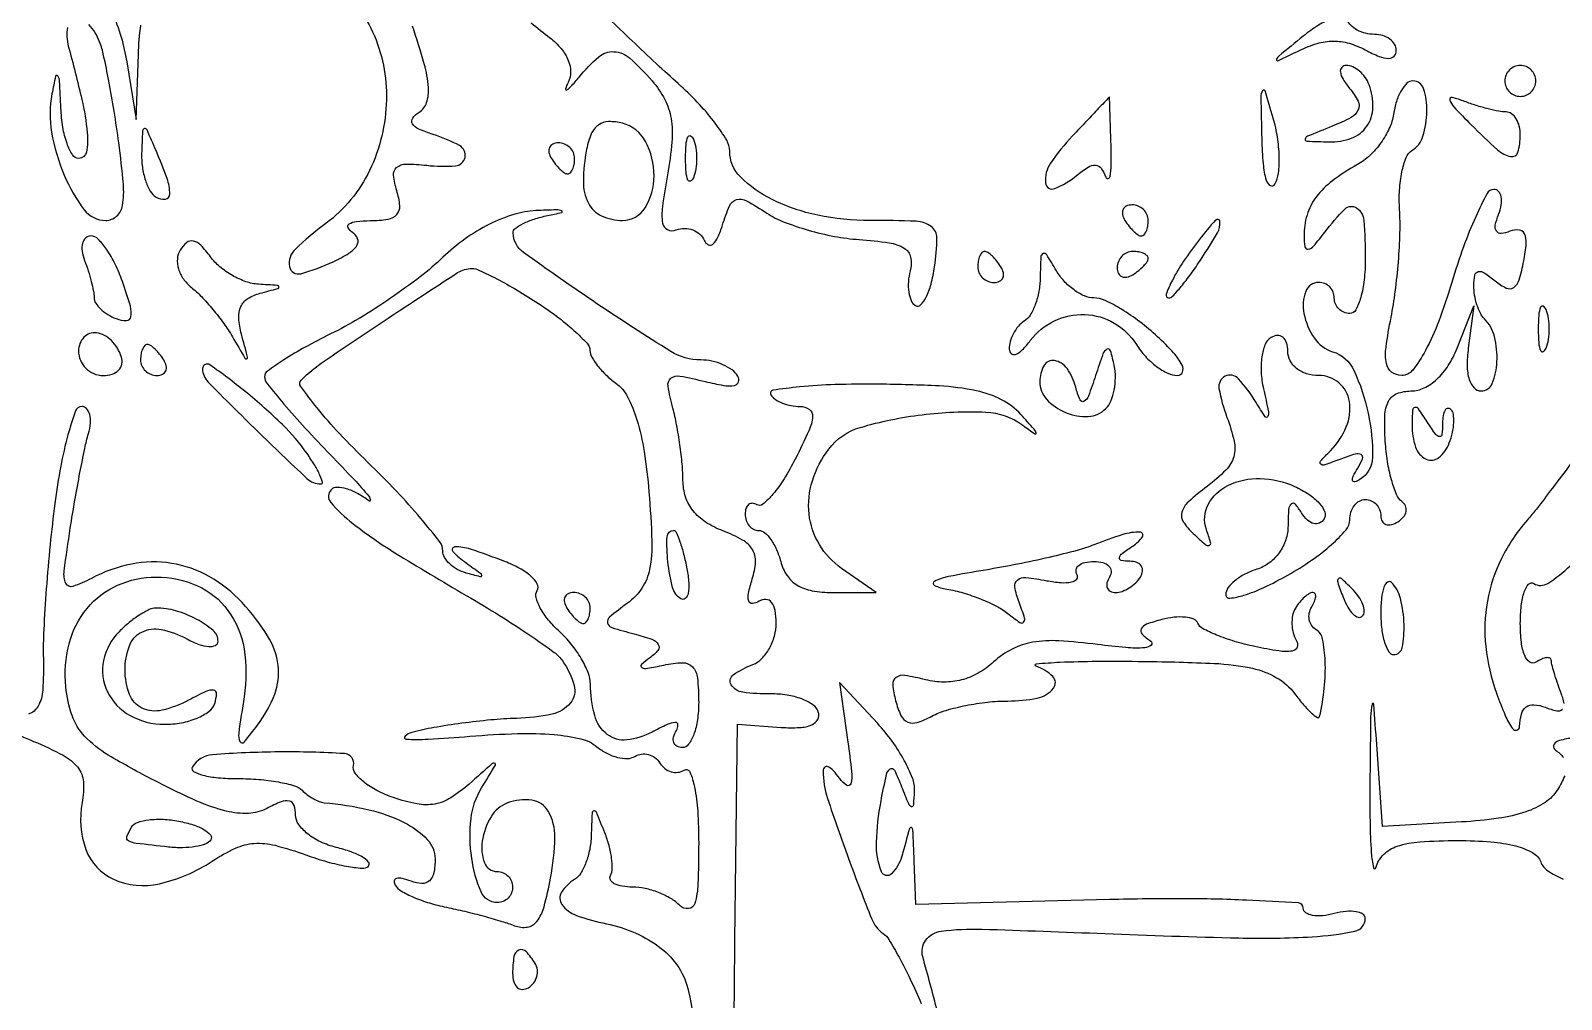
# Model space of a CAD drawing. Extents: x 50 to 925, y 21 to 441.
# Drawn here: x 719.9 to 818.6, y 276.8 to 339.2 of the extents above; entities that cross this region are included whole.
import ezdxf

# ---------------------------------------------------------------- set-up
doc = ezdxf.new("R2010")
doc.units = 0

msp = doc.modelspace()

# ---------------------------------------------------------------- linework, layer by layer
for points in [[(739.307612, 342.170411, -0.151702), (741.970655, 339.160382, -0.112048), (742.859821, 334.774867, -0.105913), (741.775604, 330.229652, -0.122851), (738.952258, 326.806582, 0.032271), (736.963972, 325.127934, 0.253681), (736.609857, 324.015722, 0.435472), (737.327563, 323.565012, 0.045097), (739.424603, 324.332399, 0.027743), (740.442598, 324.883793, 0.109157), (740.952076, 325.377155, 0.240909), (741.001527, 325.820004, 0.162067), (740.67393, 326.222684, -0.125308), (740.39119, 326.523179, -0.390346), (740.451265, 326.770099, -0.1225), (740.915598, 326.936461, -0.023414), (741.817388, 326.984687, 0.036884), (742.966349, 327.077198, 0.174846), (743.536411, 327.388824, 0.20715), (743.721425, 327.955054, 0.053707), (743.526524, 328.91643, -0.048857), (743.31521, 329.909332, -0.250004), (743.516325, 330.415939, -0.17983), (744.117211, 330.633288, -0.025143), (745.459137, 330.553943, 0.045747), (747.306896, 330.520858, 0.335415), (747.930419, 331.068583, 0.332602), (747.57561, 331.823402, 0.045499), (745.867872, 332.541936, -0.027443), (744.946169, 332.891188, -0.147332), (744.543479, 333.237056, -0.305189), (744.551981, 333.593909, -0.100582), (744.954244, 333.971721, 0.176155), (745.451105, 334.600819, 0.098847), (745.571819, 335.579679, 0.051018), (745.301877, 337.094939, 0.012263), (744.539896, 339.534237, 0.010363)], [(725.164565, 340.466174, -0.02501), (725.746961, 338.81177, -0.031765), (726.108095, 337.233631), (726.716189, 333.5), (726.858095, 337.70031, -0.026554), (727.022309, 339.585963, -0.049608)], [(752.194405, 339.737083, 0.002351), (753.402775, 338.786236, -0.052038), (754.135488, 338.081453, -0.078604), (754.592768, 337.325397, -0.09531), (754.741549, 336.58006, -0.12195), (754.578618, 335.901704, 0.039363), (754.406914, 335.495287, 0.665698), (754.486577, 335.425813, 0.096878), (754.759922, 335.633884, 0.0101), (755.286085, 336.25, -0.042959), (756.551606, 337.548654, -0.193652), (757.534397, 337.885159, -0.170579), (758.556143, 337.464461, -0.031974), (759.998704, 336.001495, -0.058606), (760.80992, 334.809029, -0.079729), (761.219989, 333.576446, -0.062611), (761.27607, 332.061164, -0.023204), (760.989366, 329.941846, 0.011522), (760.662016, 327.884932, 0.073502), (760.674618, 326.83129, 0.246031), (760.991228, 326.407095, 0.206238), (761.558759, 326.384174, -0.090271), (762.097457, 326.485742, -0.092967), (762.631461, 326.389066, -0.09665), (763.077982, 326.110857, -0.106952), (763.368091, 325.693823, 0.187885), (763.618404, 325.433681, 0.294587), (763.915549, 325.475482, 0.109552), (764.240084, 325.911512, 0.031437), (764.537416, 326.70444, -0.028584), (764.996724, 327.950902, -0.228876), (765.447856, 328.339128, -0.192618), (766.084348, 328.262392, -0.019873), (767.406293, 327.469442, 0.051737), (768.513116, 326.897911, 0.02351), (770.058565, 326.374995, 0.02298), (771.754649, 325.971958, 0.029195), (773.350355, 325.765003, -0.018193), (775.286432, 325.557077, -0.101757), (776.262369, 325.205047, -0.20825), (776.666323, 324.628507, -0.11424), (776.64266, 323.750996, 0.046283), (776.527399, 323.045537, 0.054996), (776.554659, 322.371592, 0.064013), (776.710483, 321.825918, 0.154003), (776.981878, 321.5112, 0.347665), (777.318375, 321.550277, 0.082102), (777.671624, 322.042831, 0.051201), (777.989742, 322.898308, 0.027), (778.214805, 324.010204, 0.03106), (778.370423, 325.866681, 0.24731), (777.998284, 326.611489, 0.147061), (777.033303, 326.942573, 0.009622), (774.049313, 327, -0.050363), (770.679344, 327.340305, -0.064513), (767.73222, 328.350193, -0.080891), (765.693006, 329.80726, -0.199838), (765, 331.471938, 0.135209), (764.807089, 332.172278, 0.026702), (764.074517, 333.264112, 0.026521), (763.055564, 334.480293, 0.021928), (761.849421, 335.665234, -0.003885), (760.462558, 336.932714, -0.002609), (758.896582, 338.401663, -0.002627), (757.395238, 339.839833, -0.005192)], [(722.282497, 339.435751, 0.10871), (722.339667, 338.25, -0.008585), (723.209902, 334.807107, -0.034257), (723.560607, 332.660174, -0.068245), (723.506904, 331.407452, -0.362672), (723.019052, 331, -0.25658), (722.617414, 331.220629, -0.056214), (722.259343, 331.954687, -0.045331), (721.990126, 333.004959, -0.029621), (721.863818, 334.25, 0.003419), (721.78045, 335.959989, 0.1297), (721.662538, 336.323686, 0.66423), (721.521303, 336.298961, 0.009249), (721.281825, 335.155055, 0.090406), (721.263167, 332.684474, 0.057401), (722.081278, 329.917159, 0.060754), (723.366348, 327.690745, 0.235715), (724.750151, 327, 0.187378), (725.458264, 327.275026, 0.167367), (725.836833, 327.970939, 0.064238), (725.889562, 329.348491, 0.010461), (725.592772, 332.012179, 0.00663), (725.296333, 334.040195, 0.00737), (724.955484, 335.989078, 0.006881), (724.617806, 337.640929, 0.037768), (724.356953, 338.512179, 0.088852), (723.671399, 339.646457, 0.249798)], [(765.248389, 270.031101, -0.000248), (765.317097, 278.496177, -0.00085), (765.37386, 284), (765.5, 294.5), (768.315756, 294.302733, 0.029123), (769.505684, 294.288792, 0.087201), (770.296569, 294.466045, 0.174439), (770.680869, 294.816834, 0.2074), (770.718138, 295.302733, 0.160707), (770.370269, 295.759254, 0.060037), (769.647056, 296.136723, 0.051587), (768.697827, 296.387234, 0.042477), (767.652383, 296.460579, -0.036121), (765.848389, 296.56415, -0.227898), (765.098089, 297.053261, -0.396312), (765.234066, 297.692183, -0.060084), (766.5, 298.361626, 0.106959), (767.073694, 298.737095, 0.066517), (767.559375, 299.382202, 0.062128), (767.888052, 300.185451, 0.066172), (768, 301.027632, 0.042873), (767.92949, 301.848434, 0.124536), (767.699425, 302.364747, 0.21742), (767.340602, 302.549571, 0.151401), (766.892866, 302.433788, -0.113812), (766.462342, 302.2878, -0.359121), (766.226934, 302.445173, -0.12875), (766.209011, 302.944612, -0.021781), (766.460007, 303.873994, 0.061205), (766.666721, 304.978144, 0.15393), (766.472232, 305.763884, 0.128455), (765.828629, 306.384448, 0.037103), (764.567141, 306.974473, -0.053018), (763.444371, 307.543754, -0.081326), (762.638952, 308.275475, -0.089123), (762.157144, 309.171776, -0.077519), (761.986345, 310.225249, 0.021441), (761.935282, 311.269146, 0.011893), (761.788258, 312.536014, 0.011843), (761.578054, 313.814121, 0.018696), (761.331181, 314.897352, -0.02334), (761.023786, 316.306386, -0.270029), (761.214982, 316.815339, -0.219852), (761.790338, 316.962954, -0.016059), (763.428624, 316.60727, 0.019168), (764.602017, 316.360147, 0.084177), (765.307403, 316.359242, 0.278036), (765.569031, 316.583686, 0.221769), (765.524772, 316.959918, 0.099456), (765.152175, 317.358405, 0.05228), (764.560057, 317.694476, 0.049078), (763.856044, 317.922861, 0.053956), (763.143298, 318, -0.139341), (761.195683, 318.553511, -0.01004), (756.440878, 321.627253, -0.007646), (751.701885, 324.9341, -0.229665), (751.029455, 326.180449, -0.242924), (751.164612, 326.472561, -0.047472), (751.66959, 326.793361, -0.040761), (752.390296, 327.089279, -0.027633), (753.25, 327.311434, 0.009498), (754.163197, 327.512404, 0.722703), (754.171779, 327.614849, 0.108184), (753.833424, 327.678955, 0.003837), (752.5, 327.630985, 0.064485), (751.070689, 327.382063, 0.040869), (749.5, 326.749402, 0.038218), (747.930122, 325.806229, 0.036749), (746.5, 324.623811, -0.02686), (745.046021, 323.372497, -0.014482), (743.132812, 321.983536, -0.014386), (741.096014, 320.677375, -0.02191), (739.25, 319.674545, 0.012135), (737.621431, 318.830636, 0.018243), (736.248438, 318.009778, 0.013391), (735.18283, 317.277457, 0.239929), (735, 316.918381, 0.170485), (735.149297, 316.493249, 0.006275), (736.248438, 315.156047, 0.010797), (737.621497, 313.59727, 0.007306), (739.25, 311.878173, -0.004501), (740.775827, 310.28545, -0.015225), (741.730401, 309.206911, -0.162827), (741.828047, 308.956073, -0.641313), (741.725834, 308.903026, 0.038616), (740.998716, 309.384181, 0.053935), (740.28106, 309.687277, 0.067187), (739.676454, 309.783408, 0.205029), (739.298835, 309.632168, 0.392957), (739.268788, 308.810647, 0.048539), (740.688102, 307.45757, 0.027847), (743.399605, 305.567175, 0.007095), (748, 302.816074, -0.008042), (750.159963, 301.518829, -0.010348), (752.100189, 300.254221, -0.008368), (753.675533, 299.141279, -0.084091), (754.234687, 298.566033, -0.083441), (754.963144, 297.006282, -0.242413), (754.727852, 295.875875, -0.173134), (753.540935, 295.152964, -0.043189), (751.25, 294.881685, 0.015212), (749.595415, 294.779034, 0.010336), (747.720312, 294.566142, 0.010422), (745.917074, 294.285182, 0.020502), (744.5, 293.97364, 0.127527), (744.0609, 293.727398, 0.65203), (744.127722, 293.544097, 0.031256), (745.543424, 293.539673, 0.005329), (748.233215, 293.72833, -0.012621), (751.321823, 293.899735, -0.028166), (753.673034, 293.838306, -0.036734), (755.399, 293.567073, -0.116375), (756.43941, 293.050285, 0.052988), (757.075191, 292.627491, 0.058282), (757.766022, 292.363875, 0.066146), (758.40585, 292.289315, 0.135185), (758.887097, 292.430222, -0.105094), (759.307853, 292.581029, -0.099174), (759.762954, 292.552335, -0.096409), (760.182186, 292.348325, -0.093296), (760.5, 292, 0.088941), (760.814355, 291.649431, 0.094986), (761.224179, 291.439712, 0.099917), (761.665018, 291.402413, 0.110145), (762.069098, 291.542705, -0.462221), (762.436355, 291.424104, -0.049113), (762.733097, 290.445242, -0.033324), (762.936149, 288.886945, -0.015739), (763, 286.859017, -0.008666), (762.953923, 284.200814, -0.063281), (762.75, 282.945629, -0.29945), (762.351749, 282.609204, -0.230174), (761.8, 282.8, 0.063868), (761.205027, 283.259701, 0.039129), (760.406414, 283.6475, 0.038677), (759.540718, 283.911994, 0.054856), (758.740983, 284, -0.039078), (758.058565, 284.053416, -0.082237), (757.555506, 284.220312, -0.152131), (757.309894, 284.46641, -0.257189), (757.315851, 284.75, 0.130202), (757.430347, 285.171024, 0.035157), (757.385936, 285.867188, 0.033107), (757.221159, 286.679307, 0.029036), (756.945153, 287.5, 0.003164), (756.399511, 288.831928, 0.362364), (756.243367, 288.913291, 0.340228), (756.126105, 288.774067, 0.003007), (756.070285, 287.309017, -0.040774), (755.969456, 286.425028, -0.042266), (755.726896, 285.580088, -0.046007), (755.389048, 284.891248, -0.117863), (755, 284.5, 0.113053), (754.160367, 283.671499, 0.306711), (754.18286, 282.876415, 0.153163), (755.125044, 282.170009, 0.035511), (757.058036, 281.638393, -0.114342), (760.580384, 280.043851, -0.177921), (762.347994, 277.260796, -0.051239), (762.987695, 271.537397, -0.003039)], [(718.352473, 294.159894, 0.007875), (720.102155, 293.400486, -0.022704), (722.013063, 292.502875, -0.104458), (722.949409, 291.725814, -0.150556), (723.313037, 290.79126, -0.065364), (723.234479, 289.446268, 0.135017), (723.475375, 286.423543, 0.202644), (725.250449, 284.509749, 0.163802), (728.213153, 284.217303, 0.088659), (731.61964, 285.670348, -0.036389), (733.126707, 286.507993, -0.092025), (734.336589, 286.818236, -0.080458), (735.673938, 286.693387, -0.023334), (737.659324, 286.078548, 0.0175), (739.03596, 285.634567, 0.02515), (740.28397, 285.346701, 0.023032), (741.295222, 285.214132, 0.220915), (741.692865, 285.359532, 0.398114), (741.699984, 285.617021, 0.079229), (741.307415, 285.936135, 0.046507), (740.584389, 286.269023, 0.02316), (739.617999, 286.55974, -0.048305), (738.616453, 286.916776, -0.058392), (737.769037, 287.442915, -0.068835), (737.191593, 288.049171, -0.157178), (737, 288.643592, 0.079853), (736.898889, 289.272659, 0.261109), (736.599044, 289.547132, 0.154162), (736.064906, 289.506738, 0.027507), (735.146531, 289.078421, -0.112719), (733.962423, 288.75465, -0.071219), (732.531107, 288.897944, -0.044787), (730.632588, 289.551402, -0.013722), (727.896531, 290.867835, -0.014745), (724.913519, 292.51835, -0.069829), (723.39153, 293.73483, -0.106241), (722.586389, 295.061764, -0.059072), (722.179665, 296.918138, -0.086997), (722.390284, 299.688651, -0.110066), (723.547537, 301.974314, -0.116208), (725.506979, 303.468491, -0.105415), (728, 304, -0.104919), (730.666844, 303.434166, -0.130425), (732.635204, 301.850448, -0.119156), (733.672965, 299.373042, -0.078743), (733.680183, 296.272623, 0.003771), (733.329319, 293.907793, 0.146333), (733.408493, 293.386926, 0.544988), (733.676068, 293.351572, 0.015298), (734.545669, 294.44113, 0.069234), (735.652125, 296.443799, 0.123613), (735.87702, 298.30069, 0.109246), (735.198163, 300.201155, 0.046709), (733.547749, 302.353977, 0.077027), (731.428074, 304.032046, 0.089522), (729.004566, 304.882026, 0.088731), (726.419355, 304.834849, 0.074174), (723.831088, 303.909601, -0.039772), (722.635736, 303.387369, -0.39552), (722.179587, 303.591557, -0.132572), (722.072543, 304.391475, -0.005994), (722.46988, 307.159601, -0.004434), (722.76505, 308.949676, -0.004398), (723.092673, 310.73907, -0.004317), (723.406485, 312.29904, -0.017041), (723.640438, 313.25, 0.047756), (723.762315, 313.920276, 0.081602), (723.717865, 314.485937, 0.121586), (723.521753, 314.859667, 0.214598), (723.209844, 315, 0.317542), (722.808409, 314.716465, 0.01744), (722.317913, 313.164062, 0.021816), (721.850579, 311.145699, 0.013655), (721.472321, 308.75, 0.007543), (721.166329, 306.082277, 0.006254), (720.919058, 303.234375, 0.006321), (720.758069, 300.618185, 0.016887), (720.729959, 298.75, -0.019049), (720.69031, 296.703198, -0.111246), (720.395469, 295.674154, -0.1878), (719.768322, 295.147097, -0.076061)], [(819.241549, 311.293356, -0.002997), (818.059167, 309.715708, -0.002781), (817.034437, 308.380842, -0.015415), (816.45777, 307.683701, 0.064963), (814.784701, 305.196691, 0.071621), (813.874009, 302.443439, 0.070597), (813.769925, 299.51133, 0.060562), (814.463749, 296.5, 0.014186), (815.026276, 295.074253, 0.051076), (815.499621, 294.22049, 0.323815), (815.777681, 294.123323, 0.325028), (815.956107, 294.356989, -0.057549), (816.068591, 295.163338, -0.170316), (816.375576, 295.620867, -0.184861), (816.881614, 295.764649, -0.069524), (817.611341, 295.595648, 0.038064), (818.359183, 295.372224, 0.251847), (818.721399, 295.476069, 0.257249)], [(818.829627, 295.832778, 0.039372), (818.611341, 296.570447, -0.009136), (818.377282, 297.215383, -0.010686), (818.179581, 297.83578, -0.009723), (818.034384, 298.365194, -0.062138), (818, 298.640804, 0.30111), (817.915182, 298.768878, 0.136025), (817.70625, 298.7963, 0.070413), (817.38386, 298.703429, 0.033138), (817, 298.5, -0.302575), (816.607504, 298.513374, -0.143113), (816.280626, 298.930402, -0.067954), (816.066129, 299.789018, -0.027283), (816, 301, -0.026441), (816.061336, 302.159043, -0.054534), (816.254491, 303.044827, -0.100544), (816.537276, 303.534086, -0.364995), (816.866353, 303.582598, 0.288403), (817.775779, 303.589868, 0.048638), (819.206521, 304.715857, 0.04904)], [(778.398939, 275.987817, 0.005437), (777.454347, 279.5, -0.231486), (777.651942, 280.577594, -0.204644), (778.643815, 281.159777, -0.039595), (781.260641, 281.285242, -0.002344), (789.19653, 281, 0.003921), (797.835151, 280.716774, 0.020739), (802.570118, 280.795103, 0.034938), (805.322228, 281.14892, 0.357423), (806, 281.975931, 0.260702), (805.844382, 282.254106, 0.099086), (805.4125, 282.413307, 0.0653), (804.766471, 282.429607, 0.037665), (804, 282.289749, -0.039055), (803.233716, 282.152123, -0.067587), (802.588035, 282.174945, -0.102656), (802.157736, 282.34427, -0.253587), (802.001821, 282.633369, 0.396412), (801.682725, 282.974034, 0.004633), (798.330697, 283.155201, 0.010828), (794.295393, 283.248325, 0.006496), (789.501821, 283.192847), (777, 282.885694), (776.90032, 285.692847, 0.001172), (776.824395, 287.69842, 0.299056), (776.725974, 287.835884, 0.441014), (776.604496, 287.775325, 0.001491), (776.10428, 286, -0.131055), (775.428043, 284.851864, -0.541714), (774.789721, 284.991276, -0.098761), (774.47073, 286.895632, -0.039511), (774.762022, 289.535428, -0.006359), (775.112914, 291.252307, -0.187594), (775.354435, 291.616798, -0.465095), (775.623933, 291.546273, -0.017906), (776.088739, 290.472047, 0.006203), (776.5283, 289.38719, 0.218093), (776.724615, 289.206505, 0.481343), (776.870404, 289.302589, 0.012375), (776.929715, 290.198478, 0.103181), (776.791705, 291.031016, 0.032918), (776.258929, 292.17538, 0.03126), (775.480892, 293.405318, 0.030228), (774.54749, 294.543258), (772.09498, 297.189561), (772.630308, 293.34478, -0.008103), (772.862656, 291.451932, -0.082465), (772.816437, 290.664432, -0.523781), (772.555109, 290.559256, -0.092747), (772.098131, 291, 0.0292), (771.68626, 291.512568, 0.099768), (771.343982, 291.765625, 0.305665), (771.131191, 291.73226, 0.208237), (771.029866, 291.5, 0.079649), (771.313978, 289.719146, 0.009029), (772.660871, 285.852922, 0.006335), (774.163749, 281.931175, 0.148449), (774.897654, 281.011214, -0.106743), (775.274901, 280.610655, -0.010936), (775.926371, 279.475169, -0.013249), (776.645011, 278.069207, -0.010206), (777.356364, 276.5, 0.019178)], [(818.866198, 291.174933, -0.036496), (818.397006, 290.278467, -0.109387), (817.593237, 289.454589, -0.06412), (816.348128, 288.850399, -0.046235), (814.592647, 288.43694, -0.020001), (812.201013, 288.199613), (807.108014, 287.899227), (806.738989, 293.199613, 0.00316), (806.541426, 295.799958, 0.869526), (806.433109, 295.806161, 0.045832), (806.345849, 294.977843, 0.001041), (806.300984, 291, 0.005466), (806.305784, 288.233994, 0.013693), (806.386604, 286.217188, 0.036655), (806.523114, 285.25346, 0.789001), (806.689326, 285.25, -0.134409), (807.177243, 286.096606, -0.115646), (808.055254, 286.635505, -0.064056), (809.523751, 286.921395, -0.016086), (811.966335, 287, -0.019393), (814.104806, 286.917026, -0.04382), (815.701973, 286.650833, -0.062019), (816.78972, 286.220642, -0.177814), (817.316202, 285.618373, 0.155987), (817.766026, 285.057414, 0.044261), (818.761314, 284.517604, 0.039981)], [(819.32752, 293.603132, 0.059616), (818.417442, 293.409547, 0.237898), (818.149039, 293.135505, 0.34265), (818.261147, 292.830594, -0.085051), (818.784386, 292.364285, -0.156251)]]:
    msp.add_lwpolyline(points, format="xyb")
for points in [[(802, 338.883509, 0.001468), (800.42447, 337.604247, 0.156068), (800.27569, 337.375282, 0.641065), (800.365073, 337.300415, 0.003165), (801.75, 337.968069, -0.043096), (802.901171, 338.413777, -0.069047), (803.941985, 338.566175, -0.072356), (804.949773, 338.427291, -0.052545), (806, 338, 0.0247), (806.901619, 337.573323, 0.094032), (807.508497, 337.447075, 0.214004), (807.855684, 337.595527, 0.188457), (808, 337.964816, 0.135758), (807.890804, 338.359574, 0.100339), (807.583854, 338.695915, 0.0867), (807.12472, 338.922295, 0.071399), (806.583333, 339, -0.062334), (806.016811, 339.070903, -0.062231), (805.484896, 339.279246, -0.068112), (805.065985, 339.587016, -0.116498), (804.833333, 339.950624, 0.330479), (804.519168, 340.163343, 0.079423), (803.863542, 340.029291, 0.051623), (802.982691, 339.589191, 0.028144)], [(804.9917, 335.510001, -0.054257), (805.53256, 334.692196, -0.231329), (805.544653, 334.123169, -0.164654), (805.081623, 333.635794, -0.025949), (803.864145, 333.073387, 0.002399), (802.266406, 332.424732, 0.251951), (802.121448, 332.247917, 0.458299), (802.224467, 332.116912, 0.003925), (803.666667, 332.063386, 0.0979), (805.107834, 332.304739, 0.150944), (806.097931, 333.074323, 0.148415), (806.491588, 334.279317, 0.093641), (806.245704, 335.75, 0.06616), (805.99415, 336.227901, 0.062877), (805.622764, 336.632812, 0.067561), (805.193099, 336.907035, 0.108709), (804.770566, 337, 0.210639), (804.481633, 336.872627, 0.225646), (804.391838, 336.578728, 0.101602), (804.564722, 336.104884, 0.035106)], [(815, 336, 0.099038), (815.076342, 335.618362, 0.097945), (815.29375, 335.29375, 0.097945), (815.618362, 335.076342, 0.099038), (816, 335, 0.099038), (816.381638, 335.076342, 0.097945), (816.70625, 335.29375, 0.097945), (816.923658, 335.618362, 0.099038), (817, 336, 0.099038), (816.923658, 336.381638, 0.097945), (816.70625, 336.70625, 0.097945), (816.381638, 336.923658, 0.099038), (816, 337, 0.099038), (815.618362, 336.923658, 0.097945), (815.29375, 336.70625, 0.097945), (815.076342, 336.381638, 0.099038)], [(807.819551, 333.852128, -0.071111), (807.550352, 332.948958, -0.047086), (807.006368, 332.011443, -0.046699), (806.288973, 331.182184, -0.065245), (805.5, 330.602128, 0.034461), (803.886683, 329.562217, 0.071538), (802.828743, 328.506633, 0.087283), (802.239851, 327.346043, 0.076757), (802.047116, 326, 0.038615), (802.109908, 325.289803, 0.419616), (802.322381, 325.141043, 0.174253), (802.669617, 325.343949, 0.011906), (803.392046, 326.25, -0.033844), (804.688037, 327.736713, -0.358577), (805.432506, 327.809587, -0.229791), (805.904564, 327.000287, -0.019078), (806, 324.5, -0.027026), (805.927458, 323.158889, -0.042582), (805.70625, 322.028125, -0.052312), (805.385692, 321.232098, -0.277684), (805, 321, -0.099038), (804.618362, 321.076342, -0.097945), (804.29375, 321.29375, -0.097945), (804.076342, 321.618362, -0.099038), (804, 322, 0.099038), (803.923658, 322.381638, 0.097945), (803.70625, 322.70625, 0.097945), (803.381638, 322.923658, 0.099038), (803, 323, 0.312903), (802.155607, 322.414221, 0.139763), (802.041904, 320.997079, 0.102402), (802.720066, 319.400898, 0.165901), (803.894554, 318.533467, -0.209441), (805.257393, 317.337574, -0.056998), (806.190097, 314.558143, -0.057672), (806.46129, 311.702306, -0.254459), (805.651778, 310.284787, -0.068338), (805.322577, 310.138914, -0.440341), (805.184702, 310.223244, -0.165257), (805.222349, 310.499836, -0.02269), (805.509536, 311.01543, 0.041093), (805.824334, 311.632955, 0.382796), (805.732149, 311.892009, 0.200552), (805.351967, 311.930881, 0.017509), (804.414045, 311.610693, -0.007629), (803.379893, 311.234683, -0.257243), (803.130217, 311.277566, -0.431919), (803.114533, 311.469103, -0.011996), (803.75, 312.140754, 0.097817), (804.775076, 313.682719, 0.137054), (804.970839, 315.316215, 0.179757), (804.298516, 316.521416, 0.178415), (803, 317, -0.072022), (802.214978, 317.113668, -0.093907), (801.570715, 317.444877, -0.106973), (801.150115, 317.948774, -0.12119), (801, 318.559017, 0.071961), (800.920464, 319.108792, 0.149644), (800.683786, 319.466571, 0.18989), (800.331578, 319.580936, 0.123683), (799.918973, 319.449923, 0.15961), (799.543576, 319.004842, 0.059624), (799.326844, 318.206265, 0.050979), (799.282816, 317.207085, 0.040944), (799.432711, 316.140906, -0.004145), (799.753135, 314.661009, -0.174028), (799.708617, 314.34434, -0.569662), (799.54482, 314.335996, -0.010006), (798.964048, 315.25, 0.047399), (797.814638, 316.791301, 0.338125), (796.95672, 316.950242, 0.330912), (796.562247, 316.159482, 0.046762), (797.078111, 314.294551, -0.034789), (797.540345, 312.766634, -0.126531), (797.512685, 311.761127, -0.1268), (797.00344, 310.894929, -0.035001), (795.803361, 309.848543, 0.021225), (794.590811, 308.848683, 0.138247), (794.172432, 308.187313, 0.218311), (794.260105, 307.567804, 0.062436), (794.897179, 306.803992, 0.008114), (795.684039, 306.09315, 0.261668), (795.927821, 306.042056, 0.408336), (796.021002, 306.216672, 0.012496), (795.746958, 307.071766, -0.20693), (795.863893, 308.671471, -0.160483), (797.128811, 309.901649, -0.120246), (799.222024, 310.3563, -0.100856), (801.44095, 309.844951, -0.039168), (802.353895, 309.339283, -0.062593), (803.029605, 308.7595, -0.087807), (803.381607, 308.199876, -0.239392), (803.343643, 307.747009, -0.143164), (803.043737, 307.477088, -0.180574), (802.674585, 307.443352, -0.12691), (802.272399, 307.6729, -0.058795), (801.890313, 308.143237, 0.040333), (801.474499, 308.695464, 0.42317), (801.219878, 308.706708, 0.188777), (801.054266, 308.355952, 0.015238), (801.015313, 307.317388, -0.076222), (800.867142, 306.39434, -0.077559), (800.449467, 305.56413, -0.078739), (799.805424, 304.910594, -0.082242), (799, 304.5, 0.042427), (798.234705, 304.18351, 0.05187), (797.5875, 303.75894, 0.06056), (797.142818, 303.296283, 0.162565), (797, 302.868628, 0.447808), (797.264303, 302.632699, 0.047513), (798.175, 302.825168, 0.03433), (799.464961, 303.328268, 0.017885), (801, 304.120156, 0.023251), (802.531667, 305.077295, 0.030709), (803.825, 306.094429, 0.031534), (804.757714, 307.037397, 0.181165), (805, 307.684141, -0.074397), (805.075226, 308.186917, -0.08843), (805.29375, 308.613466, -0.10065), (805.618648, 308.898613, -0.130662), (806, 309, -0.105053), (806.381556, 308.918938, -0.099167), (806.70625, 308.688914, -0.09642), (806.923877, 308.345238, -0.093332), (807, 307.940983, 0.12523), (807.088521, 307.593089, 0.188638), (807.325112, 307.393982, 0.148641), (807.683337, 307.382671, 0.072632), (808.106763, 307.565983, 0.078515), (808.465295, 307.874328, 0.12949), (808.63674, 308.232664, 0.155176), (808.594793, 308.582936, 0.129077), (808.356763, 308.875, -0.140408), (808.011791, 309.318063, -0.028505), (807.690062, 310.271094, -0.027996), (807.433437, 311.459934, -0.023048), (807.290257, 312.75, -0.023839), (807.262248, 314.419093, -0.111196), (807.500994, 315.344937, -0.184488), (808.040588, 315.829846, -0.092058), (808.956923, 316, 0.114804), (809.790095, 316.193857, 0.072802), (810.615042, 316.76134, 0.062802), (811.351327, 317.640024, 0.048862), (811.921264, 318.75), (813.009195, 321.5), (812.643269, 318.75, 0.034477), (812.571564, 317.619784, 0.071869), (812.702319, 316.749091, 0.112667), (813.013542, 316.20165, 0.210392), (813.471553, 316, 0.305395), (814.188514, 316.482957, 0.084917), (814.493894, 317.876213, 0.072621), (814.332805, 319.503953, 0.136276), (813.687038, 320.646296, -0.081342), (813.42334, 321.013278, -0.037637), (813.201817, 321.559151, -0.035994), (813.050671, 322.181336, -0.041613), (813, 322.789111, -0.046876), (813.06328, 323.462597, -0.298831), (813.290281, 323.697575, -0.206091), (813.676627, 323.625436, -0.025415), (814.379184, 323.100269, 0.06033), (815.09649, 322.638258, 0.271597), (815.574144, 322.675929, 0.170385), (815.927359, 323.16636, 0.024443), (816.22306, 324.386529, 0.025686), (816.379922, 325.51996, 0.131316), (816.270236, 326.14042, 0.270132), (815.921651, 326.382507, 0.111902), (815.332535, 326.297364, -0.064697), (814.764354, 326.160009, -0.278067), (814.461704, 326.300444, -0.204109), (814.386952, 326.686571, -0.038757), (814.595648, 327.388659, 0.048712), (814.765883, 328.006018, 0.089092), (814.762758, 328.526669, 0.138878), (814.593767, 328.868007, 0.211861), (814.296241, 329, 0.277685), (813.854481, 328.734161, 0.015606), (813.120138, 327.2375, 0.020331), (812.336436, 325.299469, 0.013146), (811.581222, 323, -0.016783), (810.738797, 320.496563, -0.034079), (809.880314, 318.606255, -0.042211), (809.057151, 317.346554, -0.230882), (808.346656, 317, -0.163856), (807.699806, 317.21783, -0.187321), (807.359888, 317.771265, -0.079758), (807.337308, 318.832983, -0.015075), (807.662555, 320.75, 0.01777), (807.936423, 322.41866, 0.012014), (808.134896, 324.336696, 0.012114), (808.237334, 326.202188, 0.023519), (808.212866, 327.694072, -0.029931), (808.20832, 328.961934, -0.037212), (808.36187, 330.130525, -0.040627), (808.634284, 331.056056, -0.163885), (809.004998, 331.503089, 0.181291), (809.720655, 332.427994, 0.071496), (809.976496, 334.043073, 0.081859), (809.75796, 335.498891, 0.325419), (809.069551, 336, 0.195845), (808.689816, 335.845329, 0.06764), (808.318553, 335.369062, 0.054773), (808.010269, 334.674295, 0.040145)], [(787.114777, 332.45128, 0.040562), (785.697398, 330.691367, 0.176791), (785.375599, 329.414925, 0.50057), (785.974474, 329.056282, 0.076172), (787.378588, 329.899237, -0.030658), (788.117546, 330.43964, -0.158139), (788.601413, 330.566522, -0.229676), (788.9614, 330.36575, -0.069039), (789.254905, 329.791738, 0.363103), (789.407021, 329.70068, 0.319746), (789.542284, 329.833466, 0.040585), (789.612694, 330.575736, 0.011224), (789.602151, 331.74772, 0.000014), (789.562979, 332.99204, 0.000023), (789.530007, 334.037016, 0.000001), (789.500194, 334.980446, 0.984328), (789.5, 334.980443, -0.1913), (789.495782, 334.969822, -0.000013), (788.799341, 334.231315, -0.000463), (788.029365, 333.416388, -0.000279)], [(799.3206, 332.253745, 0.015553), (799.409799, 330.651419, 0.049246), (799.607338, 329.596586, 0.195936), (799.87679, 329.256832, 0.415126), (800.169893, 329.339099, 0.099719), (800.398856, 330.050387, 0.034301), (800.446715, 331.135725, 0.032479), (800.335864, 332.371754, 0.032301), (800.065806, 333.585354, 0.004741), (799.531245, 335.357162, 0.658348), (799.366379, 335.374346, 0.132773), (799.26326, 334.964009, 0.001677)], [(812.826391, 333.173609, 0.012217), (814.535631, 331.545917, 0.132615), (815.375626, 331.116222, 0.393132), (815.843593, 331.396732, 0.070531), (816, 332.5, 0.05931), (815.931713, 333.073654, 0.078243), (815.730275, 333.559375, 0.096657), (815.432018, 333.884702, 0.16037), (815.081787, 334, -0.047131), (814.611783, 334.044402, -0.014608), (813.917652, 334.197873, -0.014465), (813.147606, 334.415754, -0.015437), (812.408179, 334.673609, 0.032058), (811.606092, 334.923757, 0.572867), (811.454084, 334.766541, 0.122376), (811.703139, 334.326926, 0.006603)], [(727.070285, 331.309017, 0.042673), (727.117381, 330.425041, 0.045307), (727.314396, 329.580088, 0.049915), (727.621061, 328.892224, 0.125173), (728, 328.5, 0.170953), (728.600228, 328.368962, 0.378432), (728.887087, 328.693694, 0.086739), (728.711699, 329.697095, 0.014943), (728, 331.5, 0.003353), (727.41595, 332.834417, 0.352087), (727.249832, 332.919734, 0.343362), (727.126981, 332.775846, 0.003282)], [(755.77323, 331.594061, 0.043407), (755.561602, 329.528986, 0.120905), (755.884892, 328.118285, 0.169432), (756.732798, 327.297415, 0.108807), (758.083333, 327, 0.260681), (759.540299, 327.814987, 0.138137), (760.121952, 329.866786, 0.122753), (759.570352, 332.095864, 0.210048), (758.093982, 333.265172, 0.069853), (757.18837, 333.370971, 0.151363), (756.530729, 333.150385, 0.137133), (756.071924, 332.576196, 0.053228)], [(753.5, 331, 0.029505), (753.768994, 330.617226, 0.035638), (754.066025, 330.29375, 0.038439), (754.34829, 330.065539, 0.151918), (754.559017, 330, 0.210953), (754.727648, 330.07446, 0.081139), (754.870461, 330.29375, 0.061769), (754.967655, 330.617151, 0.042167), (755, 331, 0.105053), (754.918938, 331.381556, 0.099167), (754.688914, 331.70625, 0.09642), (754.345238, 331.923877, 0.093332), (753.940983, 332, 0.108972), (753.586039, 331.921712, 0.182303), (753.3746, 331.70625, 0.161196), (753.343488, 331.3821, 0.082592)], [(762.662281, 329.75, -0.174857), (762.474999, 329.540618, -0.447206), (762.306058, 329.601562, -0.078554), (762.189089, 330.10856, -0.017491), (762.157895, 331, -0.017491), (762.189089, 331.89144, -0.078554), (762.306058, 332.398438, -0.447206), (762.474999, 332.459382, -0.174857), (762.662281, 332.25, -0.057986), (762.818615, 331.679992, -0.037979), (762.87034, 331, -0.037979), (762.818615, 330.320008, -0.057986)], [(790.5, 327, 0.029505), (790.768994, 326.617226, 0.035638), (791.066025, 326.29375, 0.038439), (791.34829, 326.065539, 0.151918), (791.559017, 326, 0.210953), (791.727648, 326.07446, 0.081139), (791.870461, 326.29375, 0.061769), (791.967655, 326.617151, 0.042167), (792, 327, 0.105053), (791.918938, 327.381556, 0.099167), (791.688914, 327.70625, 0.09642), (791.345238, 327.923877, 0.093332), (790.940983, 328, 0.108972), (790.586039, 327.921712, 0.182303), (790.3746, 327.70625, 0.161196), (790.343488, 327.3821, 0.082592)], [(795.278145, 325.75, 0.016524), (794.282665, 324.370996, 0.028068), (793.556089, 323.148084, 0.034051), (793.158447, 322.237922, 0.518903), (793.325973, 322, 0.209659), (793.57211, 322.107955, 0.012425), (794.120734, 322.734375, 0.01701), (794.748184, 323.542127, 0.011593), (795.408043, 324.5, 0.012392), (796.464534, 326.203024, 0.159846), (796.620974, 326.924719, 0.648881), (796.338833, 327.01699, 0.019349)], [(723.393011, 324.418213, -0.01516), (723.625363, 323.753103, -0.014341), (723.821697, 323.062778, -0.014461), (723.96015, 322.442148, -0.047679), (724, 322.025201, 0.14358), (724.102754, 321.67475, 0.05995), (724.419274, 321.291384, 0.052547), (724.881277, 320.935873, 0.046148), (725.427317, 320.666265, 0.091367), (726.091372, 320.542558, 0.366797), (726.383282, 320.789014, 0.11457), (726.340804, 321.477269, 0.011411), (725.829492, 323.059276, 0.028643), (725.36308, 324.185294, 0.038823), (724.809043, 325.136162, 0.043359), (724.251524, 325.809135, 0.200703), (723.795186, 326, 0.187067), (723.461833, 325.870759, 0.146561), (723.260767, 325.53535, 0.099034), (723.234378, 325.023935, 0.055191)], [(729.552505, 325.084956, 0.122432), (729.373522, 324.526057, 0.08992), (729.44724, 323.876972, 0.080322), (729.761559, 323.230813, 0.07058), (730.275539, 322.683465, -0.033299), (730.925122, 322.087381, -0.016986), (731.662129, 321.260143, -0.016799), (732.367038, 320.352282, -0.024138), (732.923426, 319.5, 0.001193), (733.736219, 318.120624, 0.341875), (733.852769, 318.074464, 0.407887), (733.908425, 318.172925, 0.001311), (733.506175, 319.668669, -0.048955), (733.331352, 320.702576, -0.125113), (733.46581, 321.444603, -0.146374), (733.917948, 321.961283, -0.076931), (734.708426, 322.302668, 0.00258), (735.856812, 322.607275, 0.386045), (735.924772, 322.713413, 0.346033), (735.825529, 322.803524, 0.002407), (734.610243, 322.883999, -0.06986), (733.798251, 323.049275, -0.044595), (732.920869, 323.45105, -0.044073), (732.11417, 324.010847, -0.061249), (731.512886, 324.65149, 0.032381), (730.889997, 325.396875, 0.149176), (730.405574, 325.67025, 0.229442), (729.976227, 325.56815, 0.083362)], [(781, 324, 0.105053), (781.081062, 323.618444, 0.099167), (781.311086, 323.29375, 0.09642), (781.654762, 323.076123, 0.093332), (782.059017, 323, 0.108972), (782.413961, 323.078288, 0.182303), (782.6254, 323.29375, 0.161196), (782.656512, 323.6179, 0.082592), (782.5, 324, 0.029505), (782.231006, 324.382774, 0.035638), (781.933975, 324.70625, 0.038439), (781.65171, 324.934461, 0.151918), (781.440983, 325, 0.210953), (781.272352, 324.92554, 0.081139), (781.129539, 324.70625, 0.061769), (781.032345, 324.382849, 0.042167)], [(785.030409, 323.309017, -0.041344), (784.944822, 322.425032, -0.043132), (784.715183, 321.580088, -0.047105), (784.386194, 320.891526, -0.119909), (784, 320.5, 0.076707), (783.619786, 320.175378, 0.05495), (783.303092, 319.713662, 0.054799), (783.093722, 319.192381, 0.074923), (783.031803, 318.690983, 0.21161), (783.167191, 318.406189, 0.28212), (783.443472, 318.361597, 0.101673), (783.876507, 318.653157, 0.031577), (784.392046, 319.25, -0.118891), (785.949733, 320.522107, -0.121767), (787.902021, 320.929672, -0.122852), (789.806036, 320.380076, -0.12237), (791.232073, 319, 0.046019), (791.813987, 318.234877, 0.045759), (792.527052, 317.5875, 0.049692), (793.258177, 317.142862, 0.112241), (793.88657, 317, 0.308879), (794.208802, 317.220056, 0.215623), (794.185023, 317.674517, 0.067302), (793.637963, 318.454879, 0.019394), (792.594501, 319.5, 0.02356), (791.45909, 320.456922, 0.026313), (790.278466, 321.265625, 0.02695), (789.211211, 321.840481, 0.110492), (788.498168, 322, -0.103195), (787.888168, 322.127253, -0.053837), (787.21086, 322.514063, -0.050245), (786.573776, 323.080623, -0.054079), (786.080099, 323.75, 0.008783), (785.452687, 324.784963, 0.366721), (785.221994, 324.857658, 0.290703), (785.067096, 324.634736, 0.006894)], [(790, 323.940983, 0.108972), (790.078288, 323.586039, 0.182303), (790.29375, 323.3746, 0.161196), (790.6179, 323.343488, 0.082592), (791, 323.5, 0.029505), (791.382774, 323.768994, 0.035638), (791.70625, 324.066025, 0.038439), (791.934461, 324.34829, 0.151918), (792, 324.559017, 0.210953), (791.92554, 324.727648, 0.081139), (791.70625, 324.870461, 0.061769), (791.382849, 324.967655, 0.042167), (791, 325, 0.105053), (790.618444, 324.918938, 0.099167), (790.29375, 324.688914, 0.09642), (790.076123, 324.345238, 0.093332)], [(752.501646, 321.75, -0.016639), (753.833011, 320.82332, -0.022968), (754.95851, 319.899571, -0.020685), (755.798612, 319.077491, -0.187389), (755.987621, 318.610243, 0.127057), (756.103481, 318.186127, 0.03794), (756.482608, 317.626301, 0.03535), (757.020893, 317.038897, 0.031751), (757.6553, 316.5101, -0.116689), (758.406256, 315.63127, -0.044868), (759.013326, 314.133565, -0.035081), (759.481422, 312.091052, -0.018105), (759.792646, 309.486872, -0.011954), (759.979617, 306.312495, -0.056599), (759.837599, 304.498969, -0.099026), (759.341716, 303.287907, -0.088576), (758.402259, 302.304871, 0.012262), (757.248548, 301.417037, 0.285652), (757.118747, 301.042843, 0.268161), (757.395077, 300.744182, 0.011111), (758.849447, 300.329119, -0.020711), (759.980513, 299.982714, -0.168412), (760.397897, 299.650473, -0.327016), (760.372247, 299.269966, -0.063518), (759.834535, 298.774516, 0.030991), (759.306282, 298.347676, 0.52662), (759.332594, 298.161245, 0.160497), (759.690576, 298.109748, 0.010088), (760.75, 298.319634, -0.046091), (761.96488, 298.47061, -0.216258), (762.598878, 298.206709, -0.164281), (762.921275, 297.493889, -0.02478), (763, 295.90638, -0.034646), (762.922771, 294.793179, -0.052773), (762.688914, 293.853749, -0.068779), (762.347182, 293.208047, -0.241193), (761.940983, 293, -0.12414), (761.592625, 293.087844, -0.188338), (761.392712, 293.323057, -0.149447), (761.380092, 293.679048, -0.073208), (761.56166, 294.099768, 0.137841), (761.666074, 294.4634, 0.435286), (761.501962, 294.617937, 0.092102), (760.967343, 294.481751, 0.014571), (759.993503, 293.996523, -0.095156), (758.364838, 293.489762, -0.195857), (757.101755, 293.846008, -0.163051), (756.29336, 295.064366, -0.063324), (756.015313, 297.095012, 0.092231), (755.870613, 297.833295, 0.038654), (755.423925, 298.746901, 0.036553), (754.780997, 299.676472, 0.039287), (754.023581, 300.478659, -0.035543), (753.306239, 301.227115, -0.049163), (752.78536, 301.996924, -0.059575), (752.515629, 302.676948, -0.205882), (752.583756, 303.135519, 0.272494), (752.592499, 303.54207, 0.082936), (752.19155, 304.041904, 0.057438), (751.46229, 304.556492, 0.034119), (750.495075, 305.001873, 0.009906), (748.277762, 305.794985, 0.090516), (747.267698, 305.94058, 0.643582), (747.148282, 305.649833, 0.050357), (748, 304.908556, -0.003117), (748.920366, 304.249017, -0.240158), (749, 304.092785, -0.48812), (748.906561, 304.019877, -0.005221), (748, 304.257202, -0.059048), (747.426437, 304.489251, -0.064196), (746.940625, 304.843923, -0.072591), (746.61162, 305.26174, -0.131273), (746.5, 305.679557, 0.167092), (746.293292, 306.280833, 0.010131), (745.074302, 307.780531, 0.014235), (743.505932, 309.528695, 0.009987), (741.646561, 311.409451, -0.011236), (739.826953, 313.259207, -0.018598), (738.3871, 314.909116, -0.013075), (737.333205, 316.283493, -0.368837), (737.365992, 316.699326, -0.046475), (738.844734, 317.926048, -0.003891), (742.974209, 320.702033, -0.002046), (747.347524, 323.56714, -0.11284), (748.264024, 323.902889, -0.137994), (748.730617, 323.833406, -0.011995), (749.823986, 323.310536, -0.015056), (751.115477, 322.604706, -0.011127)], [(817.157895, 320, 0.017491), (817.189089, 319.10856, 0.078554), (817.306058, 318.601562, 0.447206), (817.474999, 318.540618, 0.174857), (817.662281, 318.75, 0.057986), (817.818615, 319.320008, 0.037979), (817.87034, 320, 0.037979), (817.818615, 320.679992, 0.057986), (817.662281, 321.25, 0.174857), (817.474999, 321.459382, 0.447206), (817.306058, 321.398438, 0.078554), (817.189089, 320.89144, 0.017491)], [(723, 318.583333, 0.099038), (723.120875, 317.979073, 0.097945), (723.465104, 317.465104, 0.097945), (723.979073, 317.120875, 0.099038), (724.583333, 317, 0.077096), (725.158616, 317.089234, 0.119977), (725.585286, 317.348828, 0.144529), (725.795817, 317.735738, 0.134046), (725.770833, 318.1875, 0.113253), (725.122932, 319.250696, 0.165501), (724.153639, 319.742973, 0.244413), (723.346973, 319.459866, 0.190724)], [(727, 318, 0.105053), (727.081062, 317.618444, 0.099167), (727.311086, 317.29375, 0.09642), (727.654762, 317.076123, 0.093332), (728.059017, 317, 0.108972), (728.413961, 317.078288, 0.182303), (728.6254, 317.29375, 0.161196), (728.656512, 317.6179, 0.082592), (728.5, 318, 0.029505), (728.231006, 318.382774, 0.035638), (727.933975, 318.70625, 0.038439), (727.65171, 318.934461, 0.151918), (727.440983, 319, 0.210953), (727.272352, 318.92554, 0.081139), (727.129539, 318.70625, 0.061769), (727.032345, 318.382849, 0.042167)], [(788.603563, 317, -0.009701), (788.14194, 315.67284, -0.173619), (787.856191, 315.332173, -0.457007), (787.598582, 315.41992, -0.031064), (787.320679, 316.25, 0.086473), (786.76667, 317.447006, 0.205881), (785.95207, 317.956269, 0.309532), (785.273768, 317.630513, 0.131428), (785, 316.606989, 0.187765), (785.445024, 315.46371, 0.110317), (786.665408, 314.613235, 0.110013), (788.134483, 314.361439, 0.186105), (789.260998, 314.860998, 0.098305), (789.58829, 315.350434, 0.050282), (789.802518, 316.060647, 0.047242), (789.881655, 316.865034, 0.051987), (789.80334, 317.64378, 0.020728), (789.565193, 318.59403, 0.47576), (789.338778, 318.688598, 0.185365), (789.07931, 318.387788, 0.007459)], [(731, 317.440657, 0.197287), (731.355051, 316.575849, 0.00467), (734.518363, 313.431995, 0.004772), (737.735368, 310.35333, 0.190735), (738.627906, 310, 0.491411), (738.726218, 310.127384, 0.042335), (738.566856, 310.576699, 0.030754), (738.231734, 311.209643, 0.015647), (737.738308, 311.96323, 0.04743), (736.145304, 313.832394, 0.021919), (733.755347, 315.955657, 0.017433), (731.469926, 317.684702, 0.607484)], [(767.654371, 315.75, 0.109352), (767.934117, 315.462394, 0.050658), (768.398906, 315.220312, 0.046805), (768.960353, 315.055572, 0.048004), (769.537856, 315, -0.1546), (770.13933, 314.80947, -0.268177), (770.35279, 314.347968, -0.084388), (770.110555, 313.434342, -0.010892), (769.228839, 311.605941, -0.021658), (768.512004, 310.337623, -0.035665), (767.787534, 309.341978, -0.041052), (767.146768, 308.697349, -0.323024), (766.75, 308.664958, 0.122854), (766.464788, 308.752855, 0.185592), (766.220312, 308.673857, 0.149461), (766.055711, 308.430406, 0.074586), (766, 308.059017, 0.082018), (766.066797, 307.654545, 0.092229), (766.25949, 307.311086, 0.10066), (766.546439, 307.081434, 0.119132), (766.883369, 307, -0.181596), (767.259476, 306.858742, -0.059916), (767.660882, 306.4125, -0.050447), (768.024544, 305.765484, -0.038887), (768.289749, 305, 0.084741), (768.698169, 304.097232, 0.10974), (769.356205, 303.473979, 0.091301), (770.315689, 303.115502, 0.043893), (771.628887, 303), (774.445012, 303), (772.222506, 304.556704, -0.104701), (770.785509, 306.095688, -0.109134), (770.122594, 308.06251, -0.103652), (770.335446, 310.208027, -0.086179), (771.391009, 312.248582, -0.160832), (773.424321, 313.647255, -0.040317), (777.420499, 314.469902, -0.040561), (781.513824, 314.639274, -0.151266), (783.915689, 313.789703, 0.00691), (784.686628, 313.231822, 0.675625), (784.769731, 313.285767, 0.134729), (784.65011, 313.526498, 0.003034), (783.778481, 314.490573, 0.089742), (782.542828, 315.431178, 0.065661), (780.914362, 316.008153, 0.039822), (778.514131, 316.321391, 0.010383), (774.623835, 316.435805, 0.009436), (771.805003, 316.406954, 0.017247), (769.51039, 316.26083, 0.013743), (767.789753, 316.043628, 0.537071)], [(809.015313, 313.809017, 0.082332), (809.238387, 312.383602, 0.203114), (809.922965, 311.603555, 0.29521), (810.746983, 311.706594, 0.127148), (811.418754, 312.648872, 0.035882), (811.620657, 313.314098, 0.04365), (811.708718, 313.959064, 0.049311), (811.681805, 314.495908, 0.16055), (811.523539, 314.809795, 0.231385), (811.325419, 314.877795, 0.229874), (811.149291, 314.763398, 0.097608), (811.026631, 314.42555, 0.035729), (810.984687, 313.916667, -0.021532), (810.945501, 313.189894, -0.410559), (810.786929, 313.057755, -0.221176), (810.542856, 313.197428, -0.010487), (810, 314, 0.010223), (809.430616, 314.842749, 0.295079), (809.199331, 314.935744, 0.343021), (809.046994, 314.761472, 0.012098)], [(762.238966, 304.530262, -0.027972), (762.361032, 303.617574, -0.068119), (762.321085, 302.941332, -0.162929), (762.134463, 302.613909, -0.332306), (761.855543, 302.589279, -0.194026), (761.319947, 303.317828, -0.036018), (761.018616, 304.98667, -0.036086), (760.96311, 306.59522, -0.40323), (761.383423, 307, -0.299976), (761.556212, 306.886084, -0.017898), (761.792901, 306.274515, -0.022106), (762.030296, 305.476856, -0.014046)], [(788.5, 306.07518, -0.030067), (787.408476, 305.714007, -0.007881), (785.61875, 305.26906, -0.007977), (783.560937, 304.826242, -0.008094), (781.5, 304.451605, 0.006198), (779.123279, 304.028868, 0.067658), (778.20443, 303.720768, 0.632546), (778.208608, 303.457279, 0.066301), (779, 303.21722, -0.030513), (780.062489, 302.976151, -0.023451), (781.187812, 302.589424, -0.023956), (782.209092, 302.126212, -0.050766), (782.937231, 301.654182, 0.014245), (783.714591, 301.065537, 0.362463), (783.961142, 301.084271, 0.285973), (784.028075, 301.354958, 0.011101), (783.672824, 302.369331, -0.040617), (783.391224, 303.356499, -0.283129), (783.55819, 303.806725, -0.194988), (784.108301, 303.964145, -0.020616), (785.455331, 303.763788, 0.027805), (786.373545, 303.640672, 0.067593), (787.054436, 303.679724, 0.161544), (787.384962, 303.865733, 0.334571), (787.410721, 304.144457, -0.181162), (787.346718, 304.468271, -0.187582), (787.512585, 304.748684, -0.114306), (787.917636, 304.938467, -0.052684), (788.5, 305, -0.063222), (789.074636, 304.927049, -0.134005), (789.461189, 304.70625, -0.191582), (789.602013, 304.379403, -0.146489), (789.5, 304, 0.076764), (789.338175, 303.617617, 0.154201), (789.357263, 303.29375, 0.186277), (789.550471, 303.079239, 0.117858), (789.881966, 303, 0.085235), (790.310186, 303.073533, 0.053414), (790.769763, 303.29375, 0.051777), (791.189439, 303.617474, 0.064269), (791.5, 304, 0.109974), (791.632778, 304.38202, 0.180162), (791.551963, 304.710748, 0.159098), (791.262656, 304.934209, 0.082797), (790.809017, 305.015313, -0.044036), (790.259321, 305.070307, -0.415341), (790.139075, 305.247683, -0.187072), (790.311987, 305.522598, -0.016439), (791, 306, 0.09359), (791.623153, 306.592716, 0.600968), (791.475574, 306.891733, 0.08422), (790.349614, 306.73538, 0.018413)], [(804.564293, 302.706872, 0.036269), (804.866277, 302.059266, 0.070189), (805.210949, 301.604915, 0.120343), (805.538684, 301.40751, 0.278911), (805.806872, 301.473539, 0.20742), (805.927901, 301.779789, 0.082976), (805.837219, 302.231185, 0.063152), (805.558688, 302.753423, 0.043285), (805.124088, 303.266667, 0.011214), (804.463552, 303.893514, 0.400052), (804.270328, 303.888819, 0.286372), (804.21821, 303.663782, 0.008399)], [(807, 301.666667, 0.029593), (807.060521, 300.645, 0.046131), (807.244659, 299.783333, 0.058276), (807.512361, 299.182503, 0.264744), (807.832881, 299, 0.358417), (808.380244, 299.450203, 0.05645), (808.50228, 300.94607, 0.052637), (808.274306, 302.605132, 0.136759), (807.687038, 303.646296, 0.376725), (807.428786, 303.663062, 0.146285), (807.201817, 303.348183, 0.059251), (807.047612, 302.644347, 0.024335)], [(754.5, 302, 0.029505), (754.768994, 301.617226, 0.035638), (755.066025, 301.29375, 0.038439), (755.34829, 301.065539, 0.151918), (755.559017, 301, 0.210953), (755.727648, 301.07446, 0.081139), (755.870461, 301.29375, 0.061769), (755.967655, 301.617151, 0.042167), (756, 302, 0.105053), (755.918938, 302.381556, 0.099167), (755.688914, 302.70625, 0.09642), (755.345238, 302.923877, 0.093332), (754.940983, 303, 0.108972), (754.586039, 302.921712, 0.182303), (754.3746, 302.70625, 0.161196), (754.343488, 302.3821, 0.082592)], [(801.5, 302, 0.086909), (801.314325, 301.535388, 0.059612), (801.264474, 300.968588, 0.058248), (801.350454, 300.390789, 0.072499), (801.566088, 299.893067, -0.236623), (801.603799, 299.46988, -0.270115), (801.288135, 299.221161, -0.073791), (800.418697, 299.227786, -0.014417), (798.875105, 299.514683, -0.018632), (797.560751, 299.850093, -0.025199), (796.403915, 300.256062, -0.023856), (795.506608, 300.673676, -0.181781), (795.202053, 301.015458, 0.212661), (794.942683, 301.273838, 0.065622), (794.39338, 301.404397, 0.052556), (793.669112, 301.402426, 0.037027), (792.867518, 301.255104, 0.022191), (791.886071, 300.951342, 0.191729), (791.54928, 300.653928, 0.326695), (791.60507, 300.314658, 0.051736), (792.165465, 299.868028, -0.495409), (792.186673, 299.60786, -0.168414), (791.773599, 299.433945, -0.03755), (790.556126, 299.446438, -0.011595), (788.731706, 299.645197, 0.018503), (786.239289, 299.881947, 0.056025), (784.539958, 299.789701, 0.077362), (783.227233, 299.353831, 0.065234), (782.022, 298.51991, -0.054251), (781.022861, 297.795749, -0.066057), (779.953621, 297.360167, -0.067047), (778.821073, 297.222421, -0.058326), (777.635158, 297.376721, 0.021758), (776.300443, 297.650613, 0.195413), (775.729984, 297.518804, 0.269821), (775.519799, 297.061317, 0.039861), (775.705247, 296.019134, 0.04592), (776.049556, 295.068681, 0.184356), (776.486881, 294.647285, 0.181233), (777.098971, 294.620545, 0.044149), (778.044642, 295.023892, -0.051202), (778.959551, 295.398987, -0.022436), (780.233315, 295.713268, -0.021923), (781.626784, 295.928434, -0.027347), (782.934259, 296, 0.050351), (784.835961, 296.191994, 0.173036), (785.881576, 296.824343, 0.386029), (785.841647, 297.58266, 0.115416), (784.765285, 298.244905, -0.810023), (784.782659, 298.398551, -0.012984), (786.304293, 298.506135, -0.009682), (788.671428, 298.565935, -0.004526), (791.738317, 298.556248, -0.008015), (796.249715, 298.428812, -0.041707), (798.71695, 298.112187, -0.079248), (800.280523, 297.507237, -0.099376), (801.441229, 296.47801, 0.01495), (802.023432, 295.753855, 0.030296), (802.53101, 295.227915, 0.044642), (802.906595, 294.940396, 0.516995), (803.05153, 295, 0.030438), (803.357752, 296.833697, 0.036492), (803.413131, 298.58231, 0.038072), (803.246563, 299.994604, 0.20889), (802.819688, 300.611439, -0.108419), (802.538613, 300.883754, -0.099691), (802.386746, 301.256914, -0.095485), (802.387834, 301.673668, -0.090388), (802.542705, 302.069098, 0.037551), (802.728036, 302.426387, 0.080849), (802.802156, 302.726548, 0.154521), (802.757652, 302.920217, 0.265568), (802.618034, 303, 0.141258), (802.383687, 302.932445, 0.042127), (802.083362, 302.70625, 0.038548), (801.773373, 302.38271, 0.033357)], [(725.614239, 300.471382, 0.146948), (724.612202, 298.608893, 0.165533), (724.867367, 296.599467, 0.154554), (726.327848, 295.066174, 0.126425), (728.53122, 294.5, 0.044988), (729.636513, 294.599651, 0.053296), (730.642117, 294.895712, 0.061746), (731.408528, 295.33062, 0.153581), (731.782369, 295.847106, 0.064421), (731.903821, 296.46827, 0.397977), (731.714465, 296.696256, 0.140985), (731.220593, 296.616581, 0.012831), (730.095035, 296.050861, -0.065735), (728.384404, 295.40675, -0.169876), (727.091164, 295.54658, -0.195204), (726.281765, 296.431254, -0.089093), (726, 298, -0.088345), (726.27688, 299.554813, -0.18983), (727.0735, 300.449175, -0.171226), (728.335844, 300.61264, -0.070369), (729.979333, 300.01106, 0.033159), (730.765307, 299.655244, 0.070899), (731.414482, 299.51195, 0.132478), (731.833075, 299.591471, 0.287457), (732, 299.857827, 0.218824), (731.682284, 300.549028, 0.054675), (730.630401, 301.268415, 0.052084), (729.285593, 301.815752, 0.07073), (727.989641, 302, 0.114315), (727.563782, 301.901346, 0.029139), (726.942568, 301.550968, 0.028152), (726.261631, 301.056471, 0.025259)], [(730.346253, 291.75, 0.423612), (730.41865, 291.462976, 0.067998), (731.014853, 291.220312, 0.041784), (732.005073, 291.053156, 0.020931), (733.274316, 291, -0.020317), (734.628068, 290.94497, -0.02447), (735.890476, 290.779688, -0.024246), (736.92074, 290.541065, -0.128021), (737.416667, 290.25, 0.035775), (737.752813, 289.958798, 0.031222), (738.142187, 289.703729, 0.032505), (738.524672, 289.517775, 0.075909), (738.833333, 289.443544, -0.035167), (741.726883, 288.992048, -0.061013), (744.01108, 288.166093, -0.083856), (745.491854, 287.072402, -0.194217), (746, 285.813556, -0.047435), (745.914652, 284.915949, -0.160347), (745.632073, 284.407888, -0.201278), (745.150882, 284.233343, -0.079451), (744.448062, 284.381557, 0.034465), (743.88468, 284.554292, 0.120969), (743.508025, 284.549709, 0.310499), (743.366938, 284.387457, 0.168362), (743.427253, 284.117707, 0.125027), (743.807801, 283.749838, 0.028492), (744.616287, 283.346523, 0.027766), (745.62952, 282.976384, 0.023907), (746.729191, 282.699193, -0.008954), (747.909285, 282.438983, -0.007279), (749.164141, 282.119245, -0.007366), (750.311865, 281.790726, -0.018959), (751.127459, 281.510065, 0.130276), (751.9481, 281.419223, 0.195778), (752.559664, 281.78209, 0.096372), (753.027184, 282.734147, 0.019722), (753.447208, 284.570286, 0.040751), (753.723566, 287.218298, 0.136467), (753.297916, 288.894168, 0.23183), (752.247029, 289.605734, 0.127177), (750.667217, 289.425794, 0.167344), (749.604973, 288.534662, 0.098196), (749.037213, 286.956751, 0.128978), (749.187052, 285.560562, 0.311349), (750, 285, -0.099038), (750.381638, 284.923658, -0.097945), (750.70625, 284.70625, -0.097945), (750.923658, 284.381638, -0.099038), (751, 284, -0.09709), (750.925183, 283.618333, -0.097465), (750.711847, 283.29375, -0.09839), (750.393391, 283.076412, -0.101021), (750.019052, 283, -0.299071), (748.964388, 283.692807, -0.067837), (748.358102, 285.858922, -0.061392), (748.320099, 288.423553, -0.111086), (748.995365, 290.40093, 0.001742), (749.886186, 291.864188, 0.487339), (749.841352, 291.982025, 0.26128), (749.665373, 291.944364, 0.001194), (748.199518, 290.647379, -0.042163), (747.013163, 289.759535, -0.095585), (745.971528, 289.358401, -0.091673), (744.827622, 289.36507, -0.036612), (743.307864, 289.772379, -0.035104), (742.250029, 290.226155, -0.050232), (741.394358, 290.781623, -0.062228), (740.843107, 291.349736, -0.218593), (740.736759, 291.835276, 0.460929), (740.147823, 292.611561, 0.016545), (735.928566, 292.716558, 0.01723), (731.632864, 292.53318, 0.239257)], [(731.530686, 287.04965, -0.170429), (731.20688, 286.788012, -0.04312), (730.54232, 286.614205, -0.038966), (729.702615, 286.536965, -0.030913), (728.79234, 286.580666, -0.003087), (726.724482, 286.82152, -0.093737), (726.229694, 286.979498, -0.371642), (726.123349, 287.259336, -0.051319), (726.417116, 287.865891, -0.174332), (726.794762, 288.16633, -0.050279), (727.533028, 288.336355, -0.044001), (728.463527, 288.371673, -0.034733), (729.464478, 288.251541, -0.029575), (730.396036, 288.015644, -0.05498), (731.107714, 287.700387, -0.087501), (731.508605, 287.361758, -0.322647)], [(751, 278.440983, 0.067432), (751.074611, 277.890269, 0.140899), (751.298542, 277.524436, 0.190788), (751.63036, 277.397824, 0.136093), (752.016312, 277.510081, 0.090427), (752.360589, 277.820631, 0.095498), (752.565079, 278.22714, 0.099685), (752.598899, 278.665803, 0.108373), (752.457295, 279.069098, 0.050477), (751.86686, 279.838655, 0.315493), (751.407182, 279.933879, 0.25701), (751.085158, 279.519563, 0.039415)]]:
    msp.add_lwpolyline(points, format="xyb", close=True)

doc.saveas('drawing.dxf')
